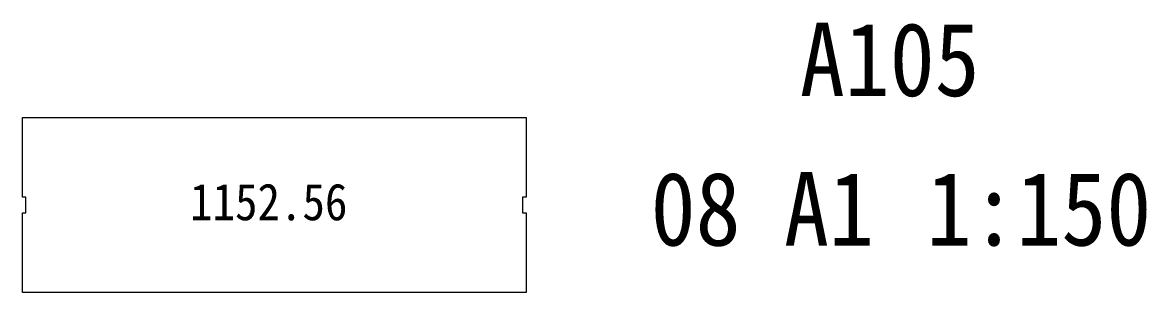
# Model space of a CAD drawing. Extents: x 1738711 to 2346805, y 1189731 to 2516152.
# Drawn here: x 1749403 to 1878195, y 1987259 to 2018119 of the extents above; entities that cross this region are included whole.
import ezdxf

# ---------------------------------------------------------------- set-up
doc = ezdxf.new("R2010")
doc.units = 0
doc.header["$LTSCALE"] = 1000
doc.header["$MEASUREMENT"] = 0
doc.layers.add('HZ', color=7, linetype='Continuous')
doc.layers.add('面积线', color=6, linetype='Continuous', lineweight=15)
doc.styles.add('黑体', font='simhei_0.ttf', dxfattribs={"width": 0.9})

msp = doc.modelspace()

# ---------------------------------------------------------------- linework, layer by layer
at = {"layer": '面积线'}
msp.add_lwpolyline([(1807103.3, 1996359.1), (1807103.3, 1987259.1), (1749403.3, 1987259.1), (1749403.3, 1996359.1), (1749803.3, 1996359.1), (1749803.3, 1998159.1), (1749403.3, 1998159.1), (1749403.3, 2007259.1), (1807103.3, 2007259.1), (1807103.3, 1998159.1), (1806703.3, 1998159.1), (1806703.3, 1996359.1), (1807103.3, 1996359.1)], dxfattribs=at)

# ---------------------------------------------------------------- texts
at = {"layer": 'HZ', "color": 40, "style": '黑体', "width": 0.9}
for s, height, p in [('A105', 8411.81, (1838474.2, 2009707.3)), ('08', 8411.81, (1821379.5, 1992618.7)), ('A1', 8411.81, (1836658.6, 1992618.7)), ('1:150', 8411.81, (1852990.7, 1992618.7)), ('1152.56', 4205.91, (1768608.5, 1995513.7))]:
    msp.add_text(s, height=height, dxfattribs=at).set_placement(p)

doc.saveas('drawing.dxf')
